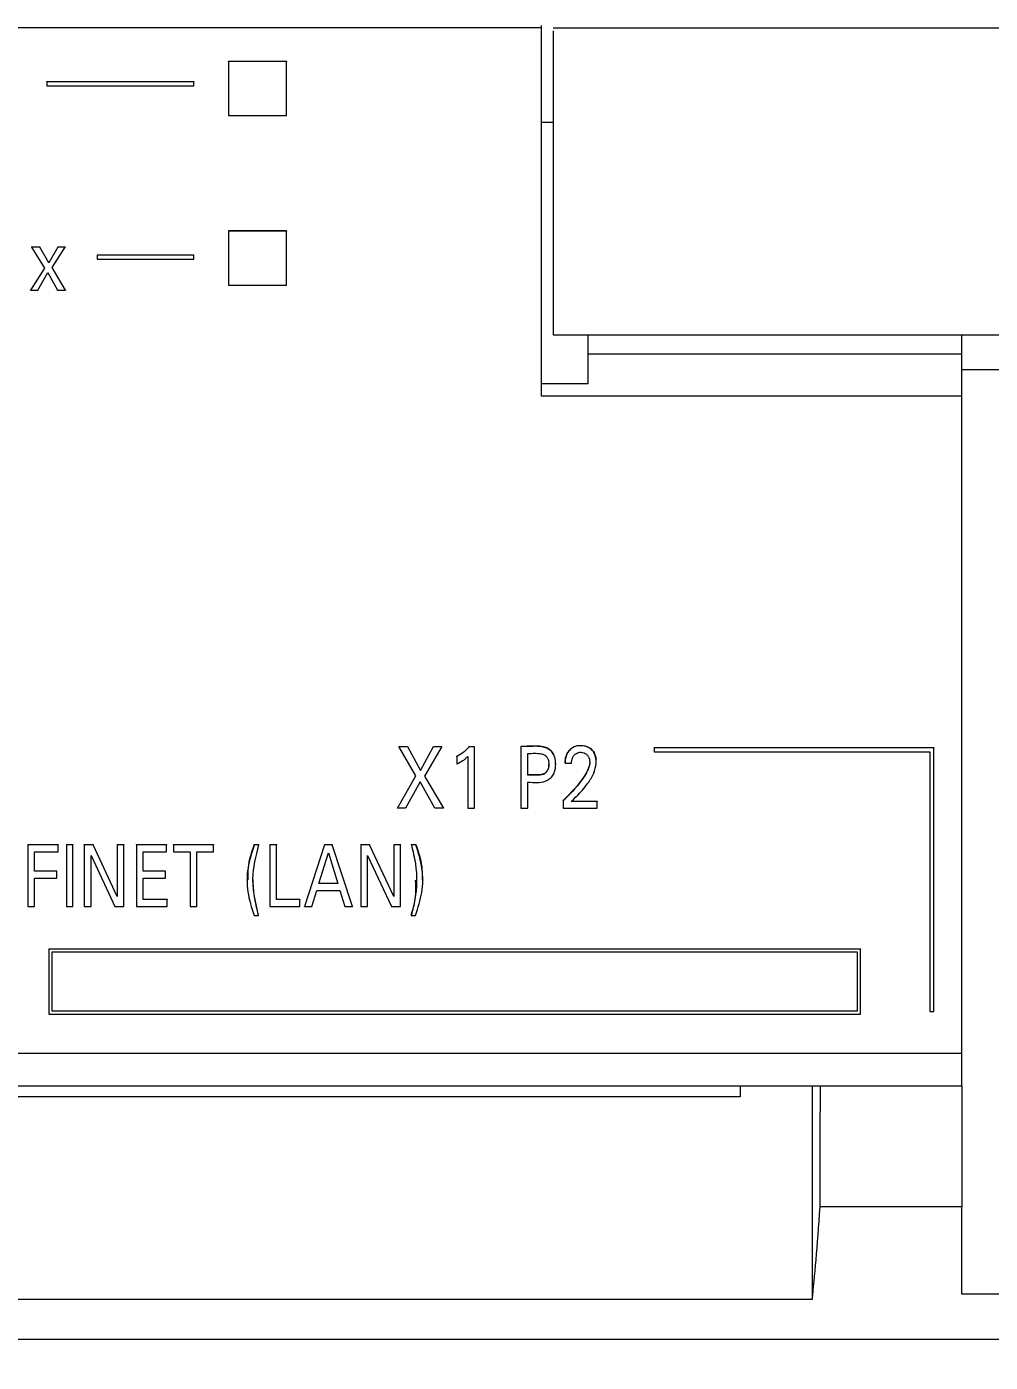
# Model space of a CAD drawing. Header units: millimetres. Extents: x 983 to 2111, y 2638 to 4457.
# Drawn here: x 1974.69 to 1999.65, y 4161.95 to 4196.52 of the extents above; entities that cross this region are included whole.
import ezdxf

# ---------------------------------------------------------------- set-up
doc = ezdxf.new("R2010")
doc.units = ezdxf.units.MM
doc.styles.get("Standard").update_dxf_attribs({"font": ''})
doc.styles.get('Standard').set_extended_font_data('SimSun')
doc.dimstyles.new('ISO-25', dxfattribs={"dimtxt": 2.5, "dimasz": 2.5, "dimexe": 1.25, "dimexo": 0.625, "dimtad": 1, "dimtxsty": 'Standard', "dimcen": 2.5, "dimadec": 0, "dimazin": 0, "dimtfac": 1, "dimtmove": 0, "dimatfit": 3, "dimfxl": 1, "dimarcsym": 0})

# ---------------------------------------------------------------- blocks, each defined once
blk = doc.blocks.new('*D207')
at = {"color": 0, "lineweight": -2, "transparency": 16777216}
for p, q in [((1955.429, 4182.134), (1955.429, 4136.669)), ((2085.429, 4182.134), (2085.429, 4136.669)), ((1957.929, 4137.919), (2082.929, 4137.919))]:
    blk.add_line(p, q, dxfattribs=at)
at = {"color": 0, "lineweight": -3, "transparency": 16777216}
for points in [[(1957.929, 4138.335), (1957.929, 4137.502), (1955.429, 4137.919)], [(2082.929, 4138.335), (2082.929, 4137.502), (2085.429, 4137.919)]]:
    blk.add_solid(points, dxfattribs=at)
at = {"layer": 'Defpoints', "color": 0, "lineweight": -3, "transparency": 16777216}
for p in [(1955.429, 4182.759), (2085.429, 4182.759), (2085.429, 4137.919)]:
    blk.add_point(p, dxfattribs=at)
at = {"color": 0, "lineweight": -3, "transparency": 16777216, "insert": (2020.429, 4139.794), "char_height": 2.5, "attachment_point": 5}
blk.add_mtext('130', dxfattribs=at)
blk = doc.blocks.new('1215DCDCDC')
at = {"color": 7, "linetype": 'Continuous', "lineweight": 15}
for p, q in [((1988.029, 4196.489), (1988.029, 4196.556)), ((1988.029, 4196.489), (1957.629, 4196.489)), ((1988.029, 4186.954), (1988.029, 4196.489)), ((1988.329, 4196.489), (2026.029, 4196.489)), ((1988.329, 4196.415), (1988.329, 4188.545)), ((1979.919, 4195.634), (1981.419, 4195.634)), ((1979.919, 4195.62), (1979.919, 4195.634)), ((1981.419, 4195.62), (1979.919, 4195.62)), ((1979.919, 4195.62), (1979.919, 4194.225)), ((1981.419, 4195.634), (1981.419, 4195.62)), ((1981.419, 4194.225), (1981.419, 4195.62)), ((1975.213, 4195.093), (1975.213, 4195.1)), ((1979.021, 4195.093), (1975.213, 4195.093)), ((1975.213, 4195.093), (1975.213, 4194.993)), ((1975.213, 4194.993), (1979.021, 4194.993)), ((1979.021, 4195.1), (1979.021, 4195.093)), ((1979.021, 4194.993), (1979.021, 4195.093)), ((1979.919, 4194.225), (1981.419, 4194.225)), ((1988.329, 4194.045), (1988.029, 4194.045)), ((1981.419, 4191.242), (1979.919, 4191.242)), ((1979.919, 4191.242), (1979.919, 4191.228)), ((1979.919, 4191.228), (1979.919, 4189.833)), ((1981.419, 4191.228), (1979.919, 4191.228)), ((1981.419, 4191.242), (1981.419, 4191.228)), ((1981.419, 4189.833), (1981.419, 4191.228)), ((1974.818, 4190.825), (1974.818, 4190.818)), ((1975.034, 4190.818), (1974.818, 4190.818)), ((1974.818, 4190.818), (1975.153, 4190.275)), ((1975.034, 4190.825), (1975.034, 4190.818)), ((1975.265, 4190.407), (1975.034, 4190.818)), ((1975.5, 4190.818), (1975.265, 4190.407)), ((1975.354, 4190.285), (1975.689, 4190.818)), ((1975.5, 4190.825), (1975.5, 4190.818)), ((1975.689, 4190.818), (1975.5, 4190.818)), ((1975.689, 4190.825), (1975.689, 4190.818)), ((1975.265, 4190.414), (1975.265, 4190.407)), ((1975.703, 4189.706), (1975.354, 4190.285)), ((1976.517, 4190.604), (1976.517, 4190.611)), ((1979.021, 4190.604), (1976.517, 4190.604)), ((1976.517, 4190.604), (1976.517, 4190.504)), ((1976.517, 4190.504), (1979.021, 4190.504)), ((1979.021, 4190.611), (1979.021, 4190.604)), ((1979.021, 4190.504), (1979.021, 4190.604)), ((1975.153, 4190.275), (1974.794, 4189.706)), ((1974.986, 4189.706), (1975.24, 4190.156)), ((1975.24, 4190.156), (1975.496, 4189.706)), ((1974.794, 4189.706), (1974.794, 4189.713)), ((1974.794, 4189.706), (1974.986, 4189.706)), ((1975.496, 4189.706), (1975.703, 4189.706)), ((1975.703, 4189.713), (1975.703, 4189.706)), ((1979.919, 4189.833), (1981.419, 4189.833)), ((1988.329, 4188.545), (2026.029, 4188.545)), ((1989.229, 4187.275), (1989.229, 4188.545)), ((1998.908, 4188.045), (1998.908, 4188.545)), ((1998.908, 4188.045), (1989.229, 4188.045)), ((1998.908, 4186.954), (1998.908, 4188.045)), ((1998.908, 4187.648), (2021.929, 4187.648)), ((1989.229, 4187.275), (1988.029, 4187.275)), ((1998.908, 4186.954), (1988.029, 4186.954)), ((1998.908, 4169.945), (1998.908, 4186.954)), ((1984.334, 4177.885), (1984.334, 4177.892)), ((1984.775, 4177.125), (1984.334, 4177.885)), ((1984.334, 4177.885), (1984.553, 4177.885)), ((1984.553, 4177.885), (1984.553, 4177.892)), ((1984.553, 4177.885), (1984.893, 4177.265)), ((1984.893, 4177.265), (1985.232, 4177.885)), ((1985.44, 4177.885), (1984.994, 4177.121)), ((1985.232, 4177.885), (1985.232, 4177.892)), ((1985.232, 4177.885), (1985.44, 4177.885)), ((1985.44, 4177.885), (1985.44, 4177.892)), ((1986.141, 4177.876), (1986.141, 4177.883)), ((1986.286, 4177.876), (1986.141, 4177.876)), ((1986.286, 4177.876), (1986.286, 4177.883)), ((1986.286, 4176.289), (1986.286, 4177.876)), ((1987.493, 4177.892), (1987.493, 4177.885)), ((1987.493, 4177.885), (1987.493, 4176.289)), ((1990.939, 4177.863), (1990.939, 4177.856)), ((1998.188, 4177.856), (1990.939, 4177.856)), ((1990.939, 4177.856), (1990.939, 4177.747)), ((1998.188, 4177.863), (1998.188, 4177.856)), ((1998.188, 4171.029), (1998.188, 4177.856)), ((1985.834, 4177.631), (1985.834, 4177.638)), ((1985.834, 4177.631), (1985.834, 4177.432)), ((1986.114, 4177.63), (1986.114, 4176.289)), ((1987.668, 4177.148), (1987.668, 4177.704)), ((1989.44, 4177.493), (1989.44, 4177.5)), ((1990.939, 4177.747), (1998.078, 4177.747)), ((1998.078, 4177.747), (1998.078, 4171.029)), ((1984.893, 4177.265), (1984.893, 4177.272)), ((1988.391, 4177.429), (1988.391, 4177.436)), ((1988.636, 4177.461), (1988.636, 4177.454)), ((1988.636, 4177.454), (1988.802, 4177.454)), ((1984.292, 4176.289), (1984.775, 4177.125)), ((1984.879, 4176.969), (1984.506, 4176.289)), ((1985.261, 4176.289), (1984.879, 4176.969)), ((1984.994, 4177.121), (1985.485, 4176.289)), ((1987.668, 4176.289), (1987.668, 4176.967)), ((1988.584, 4176.48), (1988.584, 4176.487)), ((1988.584, 4176.48), (1988.584, 4176.289)), ((1989.466, 4176.464), (1988.792, 4176.464)), ((1989.466, 4176.47), (1989.466, 4176.464)), ((1989.466, 4176.289), (1989.466, 4176.464)), ((1984.292, 4176.296), (1984.292, 4176.289)), ((1984.506, 4176.289), (1984.292, 4176.289)), ((1985.485, 4176.289), (1985.261, 4176.289)), ((1985.485, 4176.289), (1985.485, 4176.296)), ((1986.114, 4176.289), (1986.286, 4176.289)), ((1987.493, 4176.289), (1987.668, 4176.289)), ((1988.584, 4176.289), (1989.466, 4176.289)), ((1974.723, 4175.348), (1974.723, 4175.342)), ((1975.511, 4175.342), (1974.723, 4175.342)), ((1974.723, 4175.342), (1974.723, 4173.746)), ((1974.898, 4175.161), (1975.511, 4175.161)), ((1974.898, 4174.657), (1974.898, 4175.161)), ((1975.511, 4175.348), (1975.511, 4175.342)), ((1975.511, 4175.161), (1975.511, 4175.342)), ((1975.723, 4175.348), (1975.723, 4175.342)), ((1975.723, 4175.342), (1975.723, 4173.746)), ((1975.888, 4175.342), (1975.723, 4175.342)), ((1975.888, 4175.348), (1975.888, 4175.342)), ((1975.888, 4173.746), (1975.888, 4175.342)), ((1976.186, 4175.342), (1976.186, 4175.348)), ((1976.186, 4175.342), (1976.186, 4173.746)), ((1976.414, 4175.342), (1976.186, 4175.342)), ((1976.36, 4175.069), (1976.978, 4173.746)), ((1976.36, 4173.746), (1976.36, 4175.069)), ((1976.414, 4175.348), (1976.414, 4175.342)), ((1977.039, 4174.004), (1976.414, 4175.342)), ((1977.039, 4175.348), (1977.039, 4175.342)), ((1977.213, 4175.342), (1977.039, 4175.342)), ((1977.039, 4175.342), (1977.039, 4174.004)), ((1977.213, 4175.348), (1977.213, 4175.342)), ((1977.213, 4173.746), (1977.213, 4175.342)), ((1977.536, 4175.342), (1977.536, 4175.348)), ((1978.316, 4175.342), (1977.536, 4175.342)), ((1977.536, 4175.342), (1977.536, 4173.746)), ((1977.711, 4175.161), (1978.316, 4175.161)), ((1977.711, 4174.657), (1977.711, 4175.161)), ((1978.316, 4175.348), (1978.316, 4175.342)), ((1978.316, 4175.161), (1978.316, 4175.342)), ((1978.497, 4175.342), (1978.497, 4175.348)), ((1979.53, 4175.342), (1978.497, 4175.342)), ((1978.497, 4175.342), (1978.497, 4175.161)), ((1978.497, 4175.161), (1978.926, 4175.161)), ((1978.926, 4175.161), (1978.926, 4173.746)), ((1979.101, 4175.161), (1979.53, 4175.161)), ((1979.101, 4173.746), (1979.101, 4175.161)), ((1979.53, 4175.348), (1979.53, 4175.342)), ((1979.53, 4175.161), (1979.53, 4175.342)), ((1980.587, 4175.347), (1980.587, 4175.341)), ((1980.703, 4175.341), (1980.587, 4175.341)), ((1980.703, 4175.341), (1980.703, 4175.347)), ((1980.992, 4175.348), (1980.992, 4175.342)), ((1981.167, 4175.342), (1980.992, 4175.342)), ((1980.992, 4175.342), (1980.992, 4173.746)), ((1981.167, 4175.348), (1981.167, 4175.342)), ((1981.167, 4173.927), (1981.167, 4175.342)), ((1982.409, 4175.342), (1981.884, 4173.746)), ((1982.261, 4174.343), (1982.506, 4175.136)), ((1982.409, 4175.348), (1982.409, 4175.342)), ((1982.601, 4175.342), (1982.409, 4175.342)), ((1982.506, 4175.136), (1982.752, 4174.343)), ((1982.601, 4175.348), (1982.601, 4175.342)), ((1983.127, 4173.746), (1982.601, 4175.342)), ((1983.347, 4175.348), (1983.347, 4175.342)), ((1983.347, 4175.342), (1983.347, 4173.746)), ((1983.575, 4175.342), (1983.347, 4175.342)), ((1983.521, 4175.069), (1984.139, 4173.746)), ((1983.521, 4173.746), (1983.521, 4175.069)), ((1983.575, 4175.348), (1983.575, 4175.342)), ((1984.2, 4174.004), (1983.575, 4175.342)), ((1984.2, 4175.348), (1984.2, 4175.342)), ((1984.2, 4175.342), (1984.2, 4174.004)), ((1984.374, 4175.342), (1984.2, 4175.342)), ((1984.374, 4175.348), (1984.374, 4175.342)), ((1984.374, 4173.746), (1984.374, 4175.342)), ((1984.655, 4175.341), (1984.655, 4175.347)), ((1984.771, 4175.341), (1984.655, 4175.341)), ((1984.771, 4175.347), (1984.771, 4175.341)), ((1975.479, 4174.657), (1974.898, 4174.657)), ((1974.898, 4174.476), (1975.479, 4174.476)), ((1974.898, 4173.746), (1974.898, 4174.476)), ((1975.479, 4174.664), (1975.479, 4174.657)), ((1975.479, 4174.476), (1975.479, 4174.657)), ((1978.292, 4174.657), (1977.711, 4174.657)), ((1977.711, 4174.476), (1978.292, 4174.476)), ((1977.711, 4173.927), (1977.711, 4174.476)), ((1978.292, 4174.664), (1978.292, 4174.657)), ((1978.292, 4174.476), (1978.292, 4174.657)), ((1980.392, 4174.433), (1980.392, 4174.427)), ((1984.96, 4174.431), (1984.96, 4174.438)), ((1982.078, 4173.746), (1982.205, 4174.162)), ((1982.205, 4174.162), (1982.807, 4174.162)), ((1982.752, 4174.343), (1982.261, 4174.343)), ((1982.807, 4174.162), (1982.936, 4173.746)), ((1974.723, 4173.746), (1974.898, 4173.746)), ((1975.723, 4173.746), (1975.888, 4173.746)), ((1976.186, 4173.746), (1976.36, 4173.746)), ((1976.978, 4173.746), (1977.213, 4173.746)), ((1977.536, 4173.746), (1978.332, 4173.746)), ((1978.332, 4173.927), (1977.711, 4173.927)), ((1978.332, 4173.933), (1978.332, 4173.927)), ((1978.332, 4173.746), (1978.332, 4173.927)), ((1978.926, 4173.746), (1979.101, 4173.746)), ((1980.992, 4173.746), (1981.771, 4173.746)), ((1981.771, 4173.927), (1981.167, 4173.927)), ((1981.771, 4173.933), (1981.771, 4173.927)), ((1981.771, 4173.746), (1981.771, 4173.927)), ((1981.884, 4173.746), (1981.884, 4173.752)), ((1981.884, 4173.746), (1982.078, 4173.746)), ((1982.936, 4173.746), (1983.127, 4173.746)), ((1983.127, 4173.752), (1983.127, 4173.746)), ((1983.347, 4173.746), (1983.521, 4173.746)), ((1984.139, 4173.746), (1984.374, 4173.746)), ((1980.581, 4173.517), (1980.697, 4173.517)), ((1980.697, 4173.517), (1980.697, 4173.524)), ((1984.65, 4173.524), (1984.65, 4173.517)), ((1984.65, 4173.517), (1984.766, 4173.517)), ((1975.278, 4172.657), (1975.278, 4172.65)), ((1975.278, 4172.65), (1996.279, 4172.65)), ((1975.278, 4170.952), (1975.278, 4172.65)), ((1996.279, 4172.657), (1996.279, 4172.65)), ((1996.279, 4172.65), (1996.279, 4170.952)), ((1975.358, 4171.032), (1975.358, 4172.57)), ((1975.358, 4172.57), (1996.199, 4172.57)), ((1996.199, 4172.57), (1996.199, 4171.032)), ((1996.279, 4170.952), (1975.278, 4170.952)), ((1996.199, 4171.032), (1975.358, 4171.032)), ((1998.078, 4171.029), (1998.188, 4171.029)), ((1957.629, 4169.945), (1998.908, 4169.945)), ((1998.908, 4169.099), (1998.908, 4169.945)), ((1959.579, 4169.099), (1995.246, 4169.099)), ((1993.165, 4169.099), (1993.165, 4168.821)), ((1995.034, 4169.099), (1995.034, 4163.572)), ((1995.246, 4169.099), (1998.908, 4169.099)), ((1998.908, 4169.099), (1998.908, 4165.973)), ((1993.165, 4168.821), (1960.907, 4168.821)), ((1998.908, 4165.973), (1995.237, 4165.973)), ((1998.908, 4163.707), (1998.908, 4165.973)), ((2021.929, 4163.707), (1998.908, 4163.707)), ((1995.034, 4163.572), (1959.579, 4163.572)), ((1955.429, 4162.545), (2025.229, 4162.545))]:
    blk.add_line(p, q, dxfattribs=at)
for centre, major_axis, start_param, end_param in [((1991.8, 4199.545), (0, 199.8), 4.543561, 4.559415), ((1994.784, 4262.545), (0, 100), 3.285085, 3.404194)]:
    blk.add_ellipse(centre, major_axis=major_axis, ratio=0.017455, start_param=start_param, end_param=end_param, dxfattribs=at)
for points, knots in [([(1986.141, 4177.876), (1986.119, 4177.851), (1986.075, 4177.802), (1985.977, 4177.713), (1985.891, 4177.663), (1985.834, 4177.631)], [0, 0, 0, 0, 0.251396, 0.502833, 1, 1, 1, 1]), ([(1988.385, 4177.437), (1988.387, 4177.455), (1988.395, 4177.527), (1988.366, 4177.642), (1988.296, 4177.763), (1988.195, 4177.844), (1987.98, 4177.917), (1987.74, 4177.889), (1987.547, 4177.892), (1987.493, 4177.892)], [0, 0, 0, 0, 0.046641, 0.184638, 0.292575, 0.400776, 0.505874, 0.862738, 1, 1, 1, 1]), ([(1987.668, 4176.967), (1987.829, 4176.953), (1988.032, 4176.935), (1988.248, 4177.051), (1988.331, 4177.15), (1988.389, 4177.297), (1988.398, 4177.467), (1988.368, 4177.635), (1988.295, 4177.756), (1988.195, 4177.837), (1987.98, 4177.91), (1987.74, 4177.882), (1987.547, 4177.885), (1987.493, 4177.885)], [0, 0, 0, 0, 0.2132559, 0.2712776, 0.3294061, 0.3867117, 0.4858881, 0.5603051, 0.6185115, 0.67686, 0.7335356, 0.9259797, 1, 1, 1, 1]), ([(1988.636, 4177.461), (1988.64, 4177.522), (1988.646, 4177.629), (1988.714, 4177.767), (1988.811, 4177.861), (1988.943, 4177.916), (1989.085, 4177.921), (1989.226, 4177.887), (1989.335, 4177.81), (1989.41, 4177.696), (1989.443, 4177.587), (1989.435, 4177.519), (1989.433, 4177.5)], [0, 0, 0, 0, 0.136428, 0.237901, 0.339717, 0.433935, 0.553084, 0.653548, 0.754629, 0.845192, 0.958256, 1, 1, 1, 1]), ([(1988.792, 4176.464), (1988.946, 4176.612), (1989.175, 4176.833), (1989.381, 4177.18), (1989.447, 4177.419), (1989.436, 4177.605), (1989.384, 4177.74), (1989.296, 4177.837), (1989.173, 4177.899), (1989.029, 4177.916), (1988.885, 4177.893), (1988.772, 4177.822), (1988.693, 4177.725), (1988.644, 4177.599), (1988.639, 4177.505), (1988.636, 4177.454)], [0, 0, 0, 0, 0.248099, 0.367223, 0.46645, 0.531141, 0.581618, 0.632334, 0.6798, 0.738135, 0.798606, 0.8449, 0.891079, 0.941289, 1, 1, 1, 1]), ([(1986.114, 4177.63), (1986.094, 4177.609), (1986.053, 4177.568), (1985.962, 4177.498), (1985.885, 4177.458), (1985.834, 4177.432)], [0, 0, 0, 0, 0.250706, 0.501675, 1, 1, 1, 1]), ([(1987.668, 4177.704), (1987.786, 4177.713), (1987.929, 4177.723), (1988.094, 4177.68), (1988.154, 4177.631), (1988.196, 4177.566), (1988.221, 4177.465), (1988.218, 4177.355), (1988.178, 4177.253), (1988.123, 4177.192), (1988.042, 4177.152), (1987.934, 4177.145), (1987.807, 4177.149), (1987.714, 4177.148), (1987.668, 4177.148)], [0, 0, 0, 0, 0.243462, 0.296845, 0.350655, 0.400199, 0.455559, 0.565774, 0.623548, 0.681763, 0.732555, 0.807923, 0.903966, 1, 1, 1, 1]), ([(1988.802, 4177.454), (1988.805, 4177.501), (1988.811, 4177.574), (1988.862, 4177.662), (1988.922, 4177.714), (1989.002, 4177.74), (1989.084, 4177.738), (1989.161, 4177.712), (1989.218, 4177.665), (1989.26, 4177.594), (1989.278, 4177.503), (1989.265, 4177.365), (1989.104, 4177.022), (1988.843, 4176.731), (1988.616, 4176.512), (1988.584, 4176.48)], [0, 0, 0, 0, 0.067411, 0.106807, 0.146382, 0.181676, 0.227913, 0.263637, 0.299472, 0.334315, 0.383257, 0.433457, 0.535618, 0.932792, 1, 1, 1, 1]), ([(1989.272, 4177.491), (1989.27, 4177.463), (1989.266, 4177.366), (1989.098, 4177.03), (1988.844, 4176.738), (1988.616, 4176.519), (1988.584, 4176.487)], [0, 0, 0, 0, 0.066505, 0.234836, 0.889262, 1, 1, 1, 1]), ([(1988.209, 4177.433), (1988.211, 4177.401), (1988.213, 4177.342), (1988.178, 4177.26), (1988.124, 4177.199), (1988.042, 4177.159), (1987.934, 4177.152), (1987.807, 4177.156), (1987.714, 4177.155), (1987.668, 4177.155)], [0, 0, 0, 0, 0.1302042, 0.245931, 0.3625409, 0.4642827, 0.6152524, 0.8076346, 1, 1, 1, 1]), ([(1980.587, 4175.341), (1980.523, 4175.145), (1980.395, 4174.751), (1980.389, 4174.116), (1980.517, 4173.717), (1980.581, 4173.517)], [0, 0, 0, 0, 0.3297354, 0.6634988, 1, 1, 1, 1]), ([(1980.587, 4175.348), (1980.516, 4175.152), (1980.409, 4174.854), (1980.42, 4174.541), (1980.424, 4174.433)], [0, 0, 0, 0, 0.657541, 1, 1, 1, 1]), ([(1980.697, 4173.517), (1980.659, 4173.679), (1980.584, 4173.988), (1980.522, 4174.607), (1980.631, 4175.048), (1980.703, 4175.341)], [0, 0, 0, 0, 0.269735, 0.516347, 1, 1, 1, 1]), ([(1984.655, 4175.341), (1984.695, 4175.178), (1984.807, 4174.717), (1984.801, 4174.087), (1984.686, 4173.654), (1984.65, 4173.517)], [0, 0, 0, 0, 0.271818, 0.77003, 1, 1, 1, 1]), ([(1984.766, 4173.517), (1984.829, 4173.713), (1984.956, 4174.106), (1984.963, 4174.741), (1984.835, 4175.14), (1984.771, 4175.341)], [0, 0, 0, 0, 0.329354, 0.662603, 1, 1, 1, 1]), ([(1984.771, 4175.348), (1984.836, 4175.161), (1984.939, 4174.864), (1984.933, 4174.553), (1984.931, 4174.438)], [0, 0, 0, 0, 0.631032, 1, 1, 1, 1]), ([(1980.697, 4173.524), (1980.657, 4173.686), (1980.581, 4173.987), (1980.564, 4174.298), (1980.556, 4174.441)], [0, 0, 0, 0, 0.536158, 1, 1, 1, 1]), ([(1984.65, 4173.524), (1984.704, 4173.709), (1984.791, 4174.006), (1984.771, 4174.313), (1984.764, 4174.429)], [0, 0, 0, 0, 0.621091, 1, 1, 1, 1])]:
    blk.add_open_spline(points, degree=3, knots=knots, dxfattribs=at)

msp = doc.modelspace()

# ---------------------------------------------------------------- block references
at = {"lineweight": -3}
msp.add_blockref('1215DCDCDC', (0, 0), dxfattribs=at)

# ---------------------------------------------------------------- dimensions: what is measured, and where the dimension line sits
dim = msp.add_linear_dim(base=(2085.429, 4137.919), p1=(1955.429, 4182.759), p2=(2085.429, 4182.759), dimstyle='ISO-25', dxfattribs=at)
dim.commit()
dim.dimension.update_dxf_attribs({"geometry": '*D207', "text_midpoint": (2020.429, 4139.794)})

doc.saveas('drawing.dxf')
